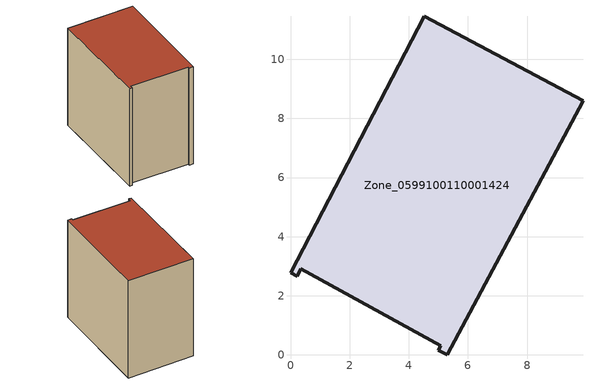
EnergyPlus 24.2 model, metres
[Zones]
Zone_0599100110001424
 floor ground (C_G): 4.99,0.16 5.08,0.31 0.35,2.91 0.23,2.66 0,2.79 4.52,11.46 9.89,8.59 5.3,0 z0
 wall outside (C_F): 5.3,0 9.89,8.59 4.52,11.46 0,2.79 0.23,2.66 0.35,2.91 5.08,0.31 4.99,0.16 5.3,0 z0:9.72
 roof outside (C_R): 5.08,0.31 4.99,0.16 5.3,0 9.89,8.59 4.52,11.46 0,2.79 0.23,2.66 0.35,2.91 z9.72
[BUILDING]
Pand.0599100110001424: North Axis=0; Terrain=City; Loads Convergence Tolerance Value=0.04; Temperature Convergence Tolerance Value=0.4; Solar Distribution=FullExterior; Maximum Number of Warmup Days=25; Minimum Number of Warmup Days=1
[Site:Location]
Rotterdam.The.Hague.AP_ZH_NLD Design_Conditions: Latitude=51.96; Longitude=4.45; Time Zone=1; Elevation=-4.5
[SITE:GROUNDTEMPERATURE:BUILDINGSURFACE]
18, 18, 18, 18, 18, 18, 18, 18, 18, 18, 18, 18
[MATERIAL] Thermal Absorptance=0.9; Solar Absorptance=0.7; Visible Absorptance=0.7
Name | Roughness | Thickness | Conductivity | Density | Specific Heat
G.TI.2015-2018 | MediumSmooth | 0.15 | 0.0428571 | 540 | 1210
F.TI.2015-2018 | Rough | 0.3 | 0.0666667 | 1920 | 840
R.TI.2015-2018 | MediumRough | 0.2 | 0.0333333 | 1500 | 1000
[CONSTRUCTION]
C_G: G.TI.2015-2018
C_F: F.TI.2015-2018
C_R: R.TI.2015-2018
[ZONE]
Zone_0599100110001424: Type=1; Multiplier=1; Ceiling Height=Autocalculate; Volume=Autocalculate; Floor Area=autocalculate; Part of Total Floor Area=Yes
[ZONEINFILTRATION:DESIGNFLOWRATE]
Infil_Zone_0599100110001424: Zone or ZoneList or Space or SpaceList=Zone_0599100110001424; Schedule=AlwaysOn; Design Flow Rate Calculation Method=Flow/Area; Flow Rate per Floor Area=0.0015; Constant Term Coefficient=1; Temperature Term Coefficient=0; Velocity Term Coefficient=0; Velocity Squared Term Coefficient=0
[HVACTEMPLATE:ZONE:IDEALLOADSAIRSYSTEM]
Zone_0599100110001424: Maximum Heating Supply Air Temperature=50; Minimum Cooling Supply Air Temperature=13; Maximum Heating Supply Air Humidity Ratio=0.0156; Minimum Cooling Supply Air Humidity Ratio=0.0077; Heating Limit=NoLimit; Cooling Limit=NoLimit; Dehumidification Control Type=ConstantSensibleHeatRatio; Cooling Sensible Heat Ratio=0.7; Dehumidification Setpoint=60; Humidification Control Type=None; Humidification Setpoint=30; Outdoor Air Method=None; Outdoor Air Flow Rate per Person=0.00944; Outdoor Air Flow Rate per Zone Floor Area=0; Outdoor Air Flow Rate per Zone=0; Demand Controlled Ventilation Type=None; Outdoor Air Economizer Type=NoEconomizer; Heat Recovery Type=None; Sensible Heat Recovery Effectiveness=0.7; Latent Heat Recovery Effectiveness=0.65
[ZONECONTROL:THERMOSTAT]
ThermostatControl_Zone_0599100110001424: Zone or ZoneList=Zone_0599100110001424; Control Type Schedule=DualSetpointControlType; Control 1=Thermostat_Zone_0599100110001424; Temperature Difference Between Cutout And Setpoint=0
[THERMOSTATSETPOINT:DUALSETPOINT]
Thermostat_Zone_0599100110001424: Heating Setpoint Temperature Schedule=HeatingSetpoint_Zone_0599100110001424; Cooling Setpoint Temperature Schedule=CoolingSetpoint_Zone_0599100110001424
[SCHEDULE:COMPACT]
HeatingSetpoint_Zone_0599100110001424: Through: 12/31, For: AllDays, Until: 24:00, 21
CoolingSetpoint_Zone_0599100110001424: Through: 12/31, For: AllDays, Until: 24:00, 24
DualSetpointControlType: Through: 12/31, For: AllDays, Until: 24:00, 4
AlwaysOn: Through: 12/31, For: AllDays, Until: 24:00, 1
